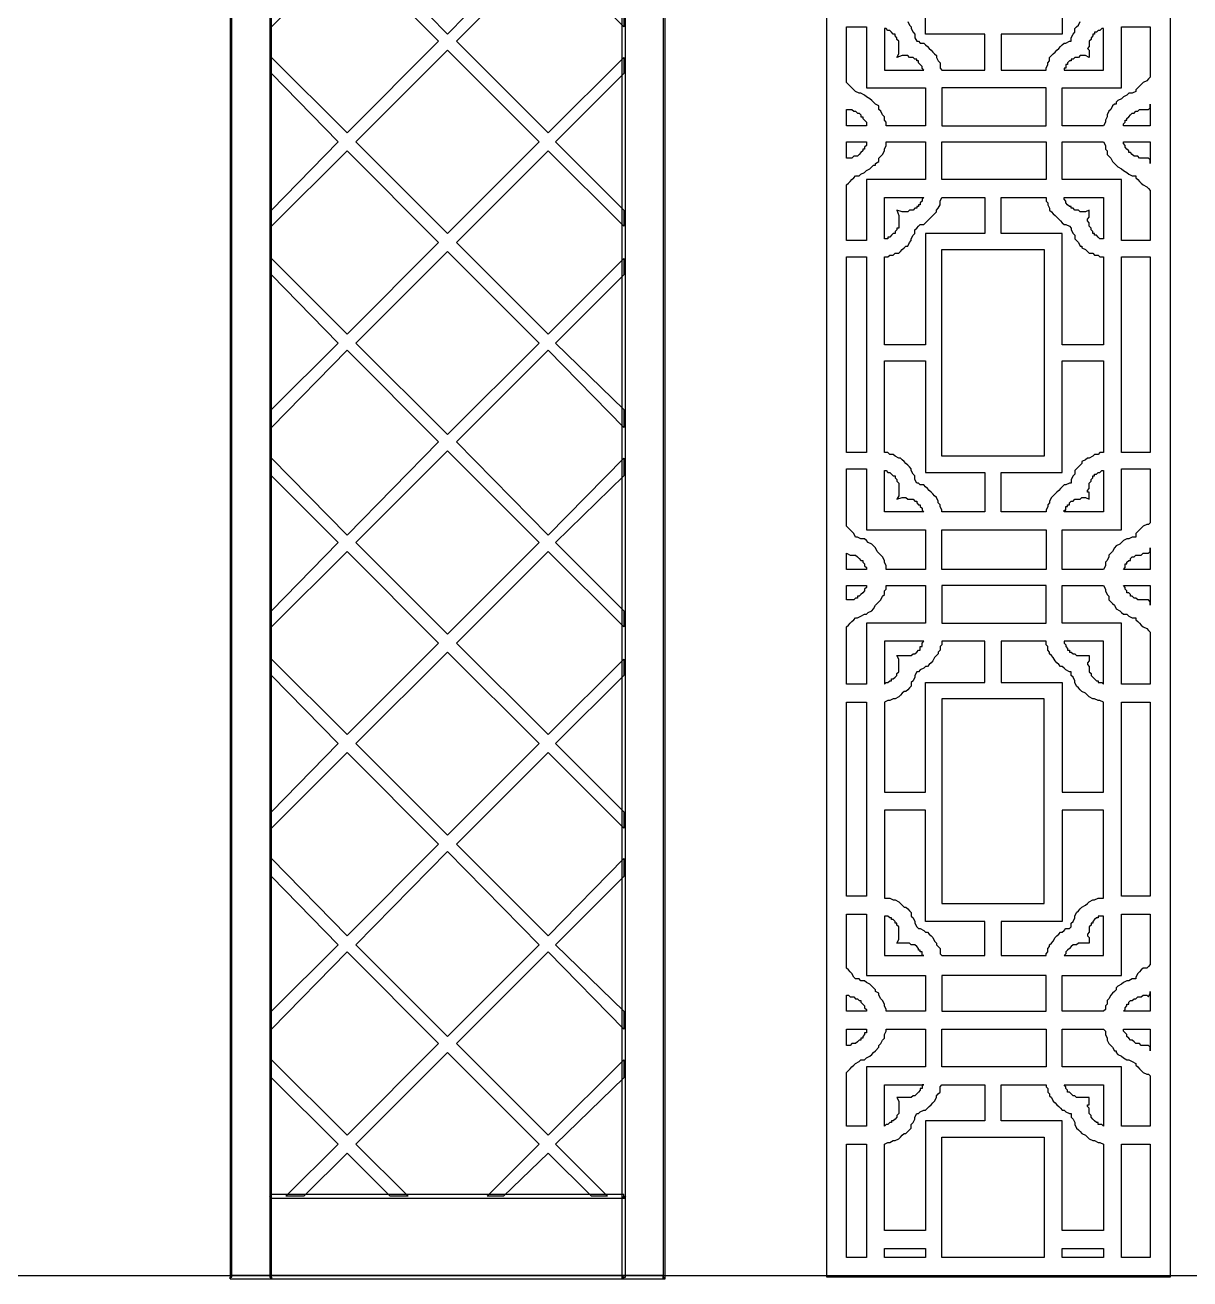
# Model space of a CAD drawing. Extents: x -66030 to 95157, y -13132 to 45879.
# Drawn here: x 12142 to 14673, y 31861 to 34587 of the extents above; entities that cross this region are included whole.
import ezdxf

# ---------------------------------------------------------------- set-up
doc = ezdxf.new("R2010")
doc.units = 0
doc.header["$LTSCALE"] = 100
doc.header["$MEASUREMENT"] = 0
doc.layers.add('3', color=11, linetype='CONTINUOUS')

msp = doc.modelspace()

# ---------------------------------------------------------------- linework, layer by layer
at = {"layer": '3', "color": 2}
msp.add_line((-66009.4, 31868.9), (90873, 31868.9), dxfattribs=at)
at = {"layer": '3'}
for points in [[(12587.4, 36841.2), (12587.4, 36837.3), (12587.4, 31865), (12591.3, 31865), (12591.3, 36837.3), (12587.4, 36841.2), (12587.4, 36841.2), (12587.4, 36841.2), (12587.4, 36837.3)], [(12587.4, 36841.2), (12587.4, 36837.3), (12587.4, 31865), (12591.3, 31865), (12591.3, 36837.3), (12587.4, 36841.2), (12587.4, 36841.2), (12587.4, 36841.2), (12587.4, 36837.3)], [(12677.2, 31861.1), (12677.2, 31865), (12677.2, 36837.3), (12673.3, 36837.3), (12673.3, 31865), (12677.2, 31861.1), (12677.2, 31861.1), (12677.2, 31861.1), (12677.2, 31865)], [(13442.8, 36841.2), (13438.9, 36837.3), (13438.9, 31865), (13446.7, 31865), (13446.7, 36837.3), (13442.8, 36841.2), (13442.8, 36841.2), (13438.9, 36841.2), (13438.9, 36837.3)], [(13528.7, 31861.1), (13532.7, 31865), (13532.7, 36837.3), (13528.7, 36837.3), (13528.7, 31865), (13528.7, 31861.1), (13528.7, 31861.1), (13532.7, 31861.1), (13532.7, 31865)], [(13528.7, 31861.1), (13532.7, 31865), (13532.7, 36837.3), (13528.7, 36837.3), (13528.7, 31865), (13528.7, 31861.1), (13528.7, 31861.1), (13532.7, 31861.1), (13532.7, 31865)], [(13884.2, 36837.3), (14630.2, 36837.3), (14630.2, 31865), (13884.2, 31865), (13884.2, 36837.3)], [(12677.2, 36630.3), (12673.3, 36626.4), (12673.3, 32040.8), (12677.2, 32040.8), (12677.2, 36626.4), (12677.2, 36630.3), (12677.2, 36630.3), (12673.3, 36630.3), (12673.3, 36626.4)], [(13442.8, 32036.9), (13446.7, 32040.8), (13446.7, 36626.4), (13438.9, 36626.4), (13438.9, 32040.8), (13442.8, 32036.9), (13442.8, 32036.9), (13446.7, 32036.9), (13446.7, 32040.8)], [(13060, 34970.3), (13259.2, 34771.1), (13060, 34568), (12860.8, 34771.1), (13060, 34970.3)], [(13927.2, 34462.5), (13927.2, 34583.6), (13970.1, 34583.6), (13970.1, 34450.8), (14099, 34450.8), (14099, 34368.7), (14013.1, 34368.7), (14013.1, 34376.6), (14009.2, 34380.5), (14009.2, 34388.3), (14005.3, 34392.2), (14001.4, 34400), (13997.5, 34403.9), (13997.5, 34411.7), (13989.7, 34415.6), (13989.7, 34415.6), (13985.7, 34419.5), (13981.8, 34423.4), (13977.9, 34427.3), (13970.1, 34431.2), (13966.2, 34435.2), (13958.4, 34439.1), (13954.5, 34439.1), (13946.7, 34443), (13942.8, 34446.9), (13938.9, 34450.8), (13935, 34454.7), (13931.1, 34458.6), (13927.2, 34462.5), (13927.2, 34462.5)], [(14009.2, 34489.8), (14095.1, 34489.8), (14091.2, 34493.7), (14091.2, 34493.7), (14091.2, 34497.6), (14087.3, 34501.6), (14087.3, 34501.6), (14083.4, 34505.5), (14083.4, 34509.4), (14079.5, 34509.4), (14079.5, 34513.3), (14075.6, 34513.3), (14071.7, 34517.2), (14067.8, 34517.2), (14063.9, 34517.2), (14060, 34521.1), (14056.1, 34521.1), (14052.1, 34521.1), (14048.2, 34521.1), (14048.2, 34521.1), (14036.5, 34517.2), (14040.4, 34525), (14040.4, 34528.9), (14040.4, 34532.8), (14040.4, 34536.7), (14040.4, 34536.7), (14040.4, 34540.6), (14040.4, 34544.5), (14040.4, 34548.4), (14040.4, 34552.3), (14036.5, 34556.2), (14036.5, 34560.1), (14032.6, 34564), (14032.6, 34568), (14028.7, 34568), (14024.8, 34571.9), (14024.8, 34571.9), (14020.9, 34575.8), (14017, 34575.8), (14017, 34575.8), (14013.1, 34579.7), (14009.2, 34579.7), (14009.2, 34489.8)], [(14587.3, 34583.6), (14587.3, 34474.2), (14583.4, 34470.3), (14579.5, 34466.4), (14571.6, 34462.5), (14567.7, 34458.6), (14563.8, 34454.7), (14559.9, 34450.8), (14556, 34446.9), (14556, 34443), (14548.2, 34439.1), (14540.4, 34439.1), (14536.5, 34435.2), (14528.7, 34431.2), (14524.8, 34427.3), (14517, 34423.4), (14513.1, 34419.5), (14513.1, 34415.6), (14509.1, 34415.6), (14505.2, 34411.7), (14501.3, 34403.9), (14497.4, 34400), (14493.5, 34392.2), (14493.5, 34388.3), (14489.6, 34380.5), (14489.6, 34376.6), (14485.7, 34368.7), (14395.9, 34368.7), (14395.9, 34450.8), (14524.8, 34450.8), (14524.8, 34583.6), (14587.3, 34583.6)], [(14485.7, 34579.7), (14481.8, 34579.7), (14477.9, 34575.8), (14474, 34575.8), (14474, 34575.8), (14470.1, 34571.9), (14466.2, 34571.9), (14466.2, 34568), (14462.3, 34568), (14462.3, 34564), (14458.4, 34560.1), (14458.4, 34556.2), (14454.5, 34552.3), (14454.5, 34548.4), (14454.5, 34544.5), (14454.5, 34540.6), (14450.6, 34536.7), (14450.6, 34536.7), (14454.5, 34532.8), (14454.5, 34528.9), (14454.5, 34525), (14454.5, 34517.2), (14446.6, 34521.1), (14442.7, 34521.1), (14442.7, 34521.1), (14438.8, 34521.1), (14434.9, 34521.1), (14431, 34517.2), (14427.1, 34517.2), (14423.2, 34517.2), (14419.3, 34513.3), (14415.4, 34513.3), (14415.4, 34509.4), (14411.5, 34509.4), (14407.6, 34505.5), (14407.6, 34501.6), (14403.7, 34501.6), (14403.7, 34497.6), (14403.7, 34493.7), (14399.8, 34493.7), (14399.8, 34489.8), (14485.7, 34489.8), (14485.7, 34579.7)], [(13060, 34532.8), (13259.2, 34333.6), (13060, 34134.4), (12860.8, 34333.6), (13060, 34532.8)], [(14134.2, 34368.7), (14360.7, 34368.7), (14360.7, 34450.8), (14134.2, 34450.8), (14134.2, 34368.7)], [(14587.3, 34415.6), (14587.3, 34368.7), (14528.7, 34368.7), (14528.7, 34372.7), (14532.6, 34376.6), (14532.6, 34380.5), (14536.5, 34380.5), (14536.5, 34384.4), (14540.4, 34388.3), (14540.4, 34388.3), (14544.3, 34392.2), (14548.2, 34396.1), (14552.1, 34396.1), (14556, 34400), (14559.9, 34400), (14563.8, 34403.9), (14567.7, 34403.9), (14571.6, 34403.9), (14575.5, 34403.9), (14579.5, 34403.9), (14579.5, 34403.9), (14583.4, 34403.9), (14587.3, 34407.8), (14587.3, 34411.7), (14587.3, 34415.6), (14587.3, 34415.6)], [(13927.2, 34368.7), (13927.2, 34403.9), (13931.1, 34403.9), (13935, 34403.9), (13938.9, 34403.9), (13942.8, 34400), (13946.7, 34400), (13950.6, 34396.1), (13954.5, 34396.1), (13958.4, 34392.2), (13958.4, 34388.3), (13962.3, 34388.3), (13962.3, 34384.4), (13966.2, 34380.5), (13966.2, 34380.5), (13970.1, 34376.6), (13970.1, 34372.7), (13970.1, 34368.7), (13927.2, 34368.7)], [(13927.2, 34118.8), (13927.2, 34235.9), (13927.2, 34239.9), (13931.1, 34243.8), (13935, 34247.7), (13938.9, 34251.6), (13942.8, 34255.5), (13946.7, 34259.4), (13954.5, 34259.4), (13958.4, 34263.3), (13966.2, 34267.2), (13970.1, 34271.1), (13977.9, 34275), (13981.8, 34278.9), (13985.7, 34282.8), (13989.7, 34282.8), (13989.7, 34286.7), (13997.5, 34290.6), (13997.5, 34298.4), (14001.4, 34302.3), (14005.3, 34306.3), (14009.2, 34314.1), (14009.2, 34318), (14013.1, 34325.8), (14013.1, 34333.6), (14099, 34333.6), (14099, 34251.6), (13970.1, 34251.6), (13970.1, 34118.8), (13927.2, 34118.8)], [(13927.2, 34298.4), (13927.2, 34333.6), (13970.1, 34333.6), (13970.1, 34329.7), (13970.1, 34325.8), (13966.2, 34321.9), (13966.2, 34318), (13962.3, 34318), (13962.3, 34314.1), (13958.4, 34310.2), (13958.4, 34310.2), (13954.5, 34306.3), (13950.6, 34302.3), (13946.7, 34302.3), (13942.8, 34302.3), (13938.9, 34298.4), (13935, 34298.4), (13931.1, 34298.4), (13927.2, 34298.4)], [(14134.2, 34333.6), (14360.7, 34333.6), (14360.7, 34251.6), (14134.2, 34251.6), (14134.2, 34333.6)], [(14587.3, 34228.1), (14587.3, 34118.8), (14524.8, 34118.8), (14524.8, 34251.6), (14395.9, 34251.6), (14395.9, 34333.6), (14485.7, 34333.6), (14489.6, 34325.8), (14489.6, 34318), (14493.5, 34314.1), (14493.5, 34306.3), (14497.4, 34302.3), (14501.3, 34298.4), (14505.2, 34290.6), (14509.1, 34286.7), (14513.1, 34282.8), (14513.1, 34282.8), (14517, 34278.9), (14524.8, 34275), (14528.7, 34271.1), (14536.5, 34267.2), (14540.4, 34263.3), (14548.2, 34259.4), (14556, 34259.4), (14556, 34255.5), (14559.9, 34251.6), (14563.8, 34247.7), (14567.7, 34243.8), (14571.6, 34239.9), (14579.5, 34235.9), (14583.4, 34232), (14587.3, 34228.1)], [(14587.3, 34333.6), (14587.3, 34286.7), (14587.3, 34286.7), (14587.3, 34290.6), (14587.3, 34294.5), (14583.4, 34298.4), (14579.5, 34298.4), (14579.5, 34298.4), (14575.5, 34298.4), (14571.6, 34298.4), (14567.7, 34298.4), (14563.8, 34298.4), (14559.9, 34302.3), (14556, 34302.3), (14552.1, 34302.3), (14548.2, 34306.3), (14544.3, 34310.2), (14540.4, 34310.2), (14540.4, 34314.1), (14536.5, 34318), (14536.5, 34318), (14532.6, 34321.9), (14532.6, 34325.8), (14528.7, 34329.7), (14528.7, 34333.6), (14587.3, 34333.6)], [(14099, 33892.2), (14009.2, 33892.2), (14009.2, 34083.6), (14017, 34083.6), (14020.9, 34087.5), (14028.7, 34087.5), (14032.6, 34091.4), (14040.4, 34091.4), (14044.3, 34095.3), (14048.2, 34099.2), (14052.1, 34103.1), (14056.1, 34107), (14060, 34107), (14063.9, 34114.9), (14067.8, 34118.8), (14067.8, 34122.7), (14071.7, 34130.5), (14075.6, 34134.4), (14075.6, 34142.2), (14079.5, 34146.1), (14083.4, 34150), (14087.3, 34153.9), (14095.1, 34153.9), (14099, 34157.8), (14102.9, 34161.7), (14106.8, 34165.6), (14110.7, 34169.5), (14114.6, 34173.5), (14118.5, 34177.4), (14122.5, 34181.3), (14122.5, 34185.2), (14126.4, 34189.1), (14130.3, 34196.9), (14130.3, 34200.8), (14130.3, 34204.7), (14134.2, 34212.5), (14227.9, 34212.5), (14227.9, 34134.4), (14099, 34134.4), (14099, 33892.2)], [(14009.2, 34212.5), (14095.1, 34212.5), (14091.2, 34208.6), (14091.2, 34204.7), (14091.2, 34204.7), (14087.3, 34200.8), (14087.3, 34196.9), (14083.4, 34196.9), (14083.4, 34193), (14079.5, 34193), (14079.5, 34189.1), (14075.6, 34189.1), (14071.7, 34185.2), (14067.8, 34185.2), (14063.9, 34185.2), (14060, 34181.3), (14056.1, 34181.3), (14052.1, 34181.3), (14048.2, 34181.3), (14048.2, 34181.3), (14036.5, 34185.2), (14040.4, 34173.5), (14040.4, 34173.5), (14040.4, 34169.5), (14040.4, 34165.6), (14040.4, 34161.7), (14040.4, 34157.8), (14040.4, 34153.9), (14040.4, 34150), (14040.4, 34146.1), (14036.5, 34146.1), (14036.5, 34142.2), (14032.6, 34138.3), (14032.6, 34134.4), (14028.7, 34134.4), (14024.8, 34130.5), (14024.8, 34130.5), (14020.9, 34126.6), (14017, 34126.6), (14017, 34122.7), (14013.1, 34122.7), (14009.2, 34122.7), (14009.2, 34212.5)], [(14485.7, 33892.2), (14395.9, 33892.2), (14395.9, 34134.4), (14263.1, 34134.4), (14263.1, 34212.5), (14360.7, 34212.5), (14360.7, 34204.7), (14364.6, 34200.8), (14364.6, 34196.9), (14368.5, 34189.1), (14368.5, 34185.2), (14372.4, 34181.3), (14376.3, 34177.4), (14380.2, 34173.5), (14384.2, 34169.5), (14388.1, 34165.6), (14392, 34161.7), (14395.9, 34157.8), (14399.8, 34153.9), (14403.7, 34153.9), (14411.5, 34150), (14415.4, 34146.1), (14415.4, 34142.2), (14419.3, 34134.4), (14423.2, 34130.5), (14423.2, 34122.7), (14427.1, 34118.8), (14431, 34114.9), (14434.9, 34107), (14438.8, 34107), (14438.8, 34103.1), (14446.6, 34099.2), (14450.6, 34095.3), (14454.5, 34091.4), (14462.3, 34091.4), (14466.2, 34087.5), (14474, 34087.5), (14477.9, 34083.6), (14485.7, 34083.6), (14485.7, 33892.2)], [(14485.7, 34122.7), (14481.8, 34122.7), (14477.9, 34122.7), (14474, 34126.6), (14474, 34126.6), (14470.1, 34130.5), (14466.2, 34130.5), (14466.2, 34134.4), (14462.3, 34134.4), (14462.3, 34138.3), (14458.4, 34142.2), (14458.4, 34146.1), (14454.5, 34150), (14454.5, 34150), (14454.5, 34153.9), (14454.5, 34157.8), (14450.6, 34161.7), (14450.6, 34165.6), (14454.5, 34169.5), (14454.5, 34173.5), (14454.5, 34173.5), (14454.5, 34185.2), (14446.6, 34181.3), (14442.7, 34181.3), (14442.7, 34181.3), (14438.8, 34181.3), (14434.9, 34181.3), (14431, 34185.2), (14427.1, 34185.2), (14423.2, 34185.2), (14419.3, 34189.1), (14415.4, 34189.1), (14415.4, 34193), (14411.5, 34193), (14407.6, 34196.9), (14407.6, 34196.9), (14403.7, 34200.8), (14403.7, 34204.7), (14403.7, 34204.7), (14399.8, 34208.6), (14399.8, 34212.5), (14485.7, 34212.5), (14485.7, 34122.7)], [(13060, 34095.3), (13259.2, 33896.1), (13060, 33696.9), (12860.8, 33896.1), (13060, 34095.3)], [(13927.2, 33657.9), (13927.2, 34083.6), (13970.1, 34083.6), (13970.1, 33657.9), (13927.2, 33657.9)], [(14134.2, 34099.2), (14356.8, 34099.2), (14356.8, 33650.1), (14134.2, 33650.1), (14134.2, 34099.2)], [(14587.3, 34083.6), (14587.3, 33657.9), (14524.8, 33657.9), (14524.8, 34083.6), (14587.3, 34083.6)], [(14009.2, 33857.1), (14099, 33857.1), (14099, 33614.9), (14227.9, 33614.9), (14227.9, 33529), (14134.2, 33529), (14134.2, 33532.9), (14130.3, 33540.7), (14130.3, 33544.6), (14126.4, 33548.5), (14126.4, 33552.4), (14122.5, 33560.2), (14118.5, 33564.1), (14114.6, 33568), (14110.7, 33571.9), (14106.8, 33575.8), (14102.9, 33579.7), (14099, 33583.6), (14095.1, 33587.6), (14087.3, 33587.6), (14083.4, 33591.5), (14079.5, 33591.5), (14075.6, 33599.3), (14075.6, 33607.1), (14071.7, 33611), (14067.8, 33618.8), (14067.8, 33622.7), (14063.9, 33626.6), (14060, 33630.5), (14056.1, 33634.4), (14052.1, 33638.3), (14048.2, 33642.2), (14044.3, 33646.1), (14040.4, 33646.1), (14032.6, 33650.1), (14028.7, 33654), (14020.9, 33654), (14017, 33657.9), (14009.2, 33657.9), (14009.2, 33857.1)], [(14395.9, 33857.1), (14485.7, 33857.1), (14485.7, 33657.9), (14477.9, 33657.9), (14474, 33654), (14466.2, 33654), (14462.3, 33650.1), (14454.5, 33646.1), (14450.6, 33646.1), (14446.6, 33642.2), (14438.8, 33638.3), (14438.8, 33634.4), (14434.9, 33630.5), (14431, 33626.6), (14427.1, 33622.7), (14423.2, 33618.8), (14423.2, 33611), (14419.3, 33607.1), (14415.4, 33599.3), (14415.4, 33591.5), (14411.5, 33591.5), (14403.7, 33587.6), (14399.8, 33587.6), (14395.9, 33583.6), (14392, 33579.7), (14388.1, 33575.8), (14384.2, 33571.9), (14380.2, 33568), (14376.3, 33564.1), (14372.4, 33560.2), (14368.5, 33552.4), (14368.5, 33548.5), (14364.6, 33544.6), (14364.6, 33540.7), (14360.7, 33532.9), (14360.7, 33529), (14263.1, 33529), (14263.1, 33614.9), (14395.9, 33614.9), (14395.9, 33857.1)], [(13060, 33661.8), (13259.2, 33462.6), (13060, 33263.4), (12860.8, 33462.6), (13060, 33661.8)], [(13927.2, 33497.7), (13927.2, 33622.7), (13970.1, 33622.7), (13970.1, 33489.9), (14099, 33489.9), (14099, 33404), (14013.1, 33404), (14013.1, 33411.8), (14009.2, 33419.6), (14009.2, 33423.5), (14005.3, 33431.3), (14001.4, 33435.2), (13997.5, 33439.1), (13993.6, 33443), (13989.7, 33450.8), (13985.7, 33454.8), (13981.8, 33458.7), (13974, 33462.6), (13970.1, 33466.5), (13966.2, 33470.4), (13958.4, 33470.4), (13950.6, 33474.3), (13946.7, 33474.3), (13942.8, 33482.1), (13938.9, 33486), (13935, 33489.9), (13931.1, 33493.8), (13927.2, 33497.7), (13927.2, 33497.7)], [(14095.1, 33529), (14009.2, 33529), (14009.2, 33618.8), (14013.1, 33618.8), (14017, 33614.9), (14017, 33614.9), (14020.9, 33614.9), (14024.8, 33611), (14024.8, 33611), (14028.7, 33607.1), (14032.6, 33607.1), (14032.6, 33603.2), (14036.5, 33599.3), (14036.5, 33595.4), (14040.4, 33591.5), (14040.4, 33587.6), (14040.4, 33583.6), (14040.4, 33579.7), (14040.4, 33575.8), (14040.4, 33571.9), (14040.4, 33571.9), (14040.4, 33568), (14040.4, 33564.1), (14036.5, 33556.3), (14048.2, 33560.2), (14048.2, 33560.2), (14052.1, 33560.2), (14056.1, 33560.2), (14060, 33556.3), (14063.9, 33556.3), (14067.8, 33556.3), (14071.7, 33556.3), (14075.6, 33552.4), (14079.5, 33552.4), (14079.5, 33548.5), (14083.4, 33544.6), (14087.3, 33544.6), (14087.3, 33540.7), (14087.3, 33540.7), (14091.2, 33536.8), (14091.2, 33532.9), (14091.2, 33532.9), (14095.1, 33529)], [(14587.3, 33622.7), (14587.3, 33505.5), (14583.4, 33501.6), (14579.5, 33501.6), (14571.6, 33497.7), (14567.7, 33493.8), (14563.8, 33489.9), (14559.9, 33486), (14556, 33482.1), (14556, 33474.3), (14548.2, 33474.3), (14540.4, 33470.4), (14536.5, 33470.4), (14528.7, 33466.5), (14524.8, 33462.6), (14520.9, 33458.7), (14513.1, 33454.8), (14509.1, 33450.8), (14505.2, 33443), (14501.3, 33439.1), (14497.4, 33435.2), (14497.4, 33431.3), (14493.5, 33423.5), (14489.6, 33419.6), (14489.6, 33411.8), (14485.7, 33404), (14395.9, 33404), (14395.9, 33489.9), (14524.8, 33489.9), (14524.8, 33622.7), (14587.3, 33622.7)], [(14485.7, 33618.8), (14485.7, 33529), (14399.8, 33529), (14399.8, 33532.9), (14403.7, 33532.9), (14403.7, 33536.8), (14403.7, 33540.7), (14407.6, 33540.7), (14407.6, 33544.6), (14411.5, 33544.6), (14411.5, 33548.5), (14415.4, 33552.4), (14419.3, 33552.4), (14423.2, 33556.3), (14427.1, 33556.3), (14431, 33556.3), (14434.9, 33556.3), (14438.8, 33560.2), (14442.7, 33560.2), (14442.7, 33560.2), (14446.6, 33560.2), (14454.5, 33556.3), (14454.5, 33564.1), (14454.5, 33568), (14454.5, 33571.9), (14450.6, 33571.9), (14450.6, 33575.8), (14454.5, 33579.7), (14454.5, 33583.6), (14454.5, 33587.6), (14454.5, 33591.5), (14458.4, 33595.4), (14458.4, 33599.3), (14462.3, 33603.2), (14462.3, 33607.1), (14466.2, 33607.1), (14466.2, 33611), (14470.1, 33611), (14474, 33614.9), (14474, 33614.9), (14477.9, 33614.9), (14481.8, 33618.8), (14485.7, 33618.8)], [(14360.7, 33404), (14134.2, 33404), (14134.2, 33489.9), (14360.7, 33489.9), (14360.7, 33404)], [(13927.2, 33404), (13927.2, 33439.1), (13927.2, 33439.1), (13935, 33435.2), (13938.9, 33435.2), (13942.8, 33435.2), (13946.7, 33435.2), (13950.6, 33431.3), (13950.6, 33431.3), (13954.5, 33427.4), (13958.4, 33423.5), (13962.3, 33423.5), (13962.3, 33419.6), (13966.2, 33415.7), (13966.2, 33415.7), (13966.2, 33411.8), (13970.1, 33407.9), (13970.1, 33404), (13927.2, 33404)], [(14587.3, 33450.8), (14587.3, 33404), (14528.7, 33404), (14532.6, 33407.9), (14532.6, 33411.8), (14532.6, 33415.7), (14536.5, 33415.7), (14536.5, 33419.6), (14540.4, 33423.5), (14544.3, 33423.5), (14544.3, 33427.4), (14548.2, 33431.3), (14552.1, 33431.3), (14556, 33435.2), (14559.9, 33435.2), (14563.8, 33435.2), (14567.7, 33435.2), (14571.6, 33439.1), (14575.5, 33439.1), (14579.5, 33439.1), (14579.5, 33439.1), (14583.4, 33439.1), (14587.3, 33443), (14587.3, 33446.9), (14587.3, 33446.9), (14587.3, 33450.8)], [(13927.2, 33154), (13927.2, 33275.1), (13927.2, 33279), (13931.1, 33282.9), (13935, 33286.8), (13938.9, 33290.7), (13942.8, 33294.6), (13946.7, 33298.5), (13950.6, 33298.5), (13958.4, 33302.4), (13966.2, 33306.3), (13970.1, 33306.3), (13974, 33310.2), (13981.8, 33314.1), (13985.7, 33318), (13989.7, 33325.9), (13993.6, 33329.8), (13997.5, 33333.7), (14001.4, 33337.6), (14005.3, 33345.4), (14009.2, 33349.3), (14009.2, 33357.1), (14013.1, 33361), (14013.1, 33368.8), (14099, 33368.8), (14099, 33286.8), (13970.1, 33286.8), (13970.1, 33154), (13927.2, 33154)], [(13927.2, 33337.6), (13927.2, 33368.8), (13970.1, 33368.8), (13970.1, 33364.9), (13966.2, 33361), (13966.2, 33361), (13966.2, 33357.1), (13962.3, 33353.2), (13962.3, 33353.2), (13958.4, 33349.3), (13954.5, 33345.4), (13950.6, 33345.4), (13950.6, 33341.5), (13946.7, 33341.5), (13942.8, 33337.6), (13938.9, 33337.6), (13935, 33337.6), (13927.2, 33337.6), (13927.2, 33337.6)], [(14360.7, 33368.8), (14134.2, 33368.8), (14134.2, 33286.8), (14360.7, 33286.8), (14360.7, 33368.8)], [(14587.3, 33267.3), (14587.3, 33154), (14524.8, 33154), (14524.8, 33286.8), (14395.9, 33286.8), (14395.9, 33368.8), (14485.7, 33368.8), (14489.6, 33361), (14489.6, 33357.1), (14493.5, 33349.3), (14497.4, 33345.4), (14497.4, 33337.6), (14501.3, 33333.7), (14505.2, 33329.8), (14509.1, 33325.9), (14513.1, 33318), (14520.9, 33314.1), (14524.8, 33310.2), (14528.7, 33306.3), (14536.5, 33306.3), (14540.4, 33302.4), (14548.2, 33298.5), (14556, 33298.5), (14556, 33294.6), (14559.9, 33290.7), (14563.8, 33286.8), (14567.7, 33282.9), (14571.6, 33279), (14579.5, 33275.1), (14583.4, 33271.2), (14587.3, 33267.3)], [(14587.3, 33368.8), (14587.3, 33325.9), (14587.3, 33325.9), (14587.3, 33329.8), (14587.3, 33333.7), (14583.4, 33337.6), (14579.5, 33337.6), (14579.5, 33337.6), (14575.5, 33337.6), (14571.6, 33337.6), (14567.7, 33337.6), (14563.8, 33337.6), (14559.9, 33337.6), (14556, 33341.5), (14552.1, 33341.5), (14548.2, 33345.4), (14544.3, 33345.4), (14544.3, 33349.3), (14540.4, 33353.2), (14536.5, 33353.2), (14536.5, 33357.1), (14532.6, 33361), (14532.6, 33361), (14532.6, 33364.9), (14528.7, 33368.8), (14587.3, 33368.8)], [(14095.1, 33247.7), (14009.2, 33247.7), (14009.2, 33154), (14013.1, 33157.9), (14017, 33157.9), (14017, 33157.9), (14020.9, 33161.8), (14024.8, 33161.8), (14024.8, 33165.7), (14028.7, 33165.7), (14032.6, 33169.6), (14032.6, 33169.6), (14036.5, 33173.5), (14036.5, 33177.4), (14040.4, 33181.3), (14040.4, 33185.2), (14040.4, 33189.1), (14040.4, 33193.1), (14040.4, 33197), (14040.4, 33200.9), (14040.4, 33204.8), (14040.4, 33204.8), (14040.4, 33208.7), (14036.5, 33216.5), (14048.2, 33216.5), (14048.2, 33216.5), (14052.1, 33216.5), (14056.1, 33216.5), (14060, 33216.5), (14063.9, 33216.5), (14067.8, 33216.5), (14071.7, 33220.4), (14075.6, 33220.4), (14079.5, 33224.3), (14079.5, 33224.3), (14083.4, 33228.2), (14087.3, 33228.2), (14087.3, 33232.1), (14087.3, 33236), (14091.2, 33236), (14091.2, 33239.9), (14091.2, 33243.8), (14095.1, 33247.7)], [(14009.2, 32919.6), (14099, 32919.6), (14099, 33157.9), (14227.9, 33157.9), (14227.9, 33247.7), (14134.2, 33247.7), (14134.2, 33239.9), (14130.3, 33236), (14130.3, 33228.2), (14126.4, 33224.3), (14126.4, 33220.4), (14122.5, 33216.5), (14118.5, 33212.6), (14114.6, 33204.8), (14110.7, 33200.9), (14106.8, 33197), (14102.9, 33193.1), (14099, 33193.1), (14095.1, 33189.1), (14087.3, 33185.2), (14083.4, 33181.3), (14079.5, 33181.3), (14075.6, 33173.5), (14075.6, 33169.6), (14071.7, 33161.8), (14067.8, 33157.9), (14067.8, 33150.1), (14063.9, 33146.2), (14060, 33142.3), (14056.1, 33138.4), (14052.1, 33138.4), (14048.2, 33134.5), (14044.3, 33130.6), (14040.4, 33126.7), (14032.6, 33122.7), (14028.7, 33122.7), (14020.9, 33118.8), (14017, 33118.8), (14009.2, 33114.9), (14009.2, 32919.6)], [(14395.9, 32919.6), (14485.7, 32919.6), (14485.7, 33114.9), (14477.9, 33118.8), (14474, 33118.8), (14466.2, 33122.7), (14462.3, 33122.7), (14454.5, 33126.7), (14450.6, 33130.6), (14446.6, 33134.5), (14438.8, 33138.4), (14438.8, 33138.4), (14434.9, 33142.3), (14431, 33146.2), (14427.1, 33150.1), (14423.2, 33157.9), (14423.2, 33161.8), (14419.3, 33169.6), (14415.4, 33173.5), (14415.4, 33181.3), (14411.5, 33181.3), (14403.7, 33185.2), (14399.8, 33189.1), (14395.9, 33193.1), (14392, 33193.1), (14388.1, 33197), (14384.2, 33200.9), (14380.2, 33204.8), (14376.3, 33212.6), (14372.4, 33216.5), (14368.5, 33220.4), (14368.5, 33224.3), (14364.6, 33228.2), (14364.6, 33236), (14360.7, 33239.9), (14360.7, 33247.7), (14263.1, 33247.7), (14263.1, 33157.9), (14395.9, 33157.9), (14395.9, 32919.6)], [(14485.7, 33154), (14485.7, 33247.7), (14399.8, 33247.7), (14399.8, 33243.8), (14403.7, 33239.9), (14403.7, 33236), (14403.7, 33236), (14407.6, 33232.1), (14407.6, 33228.2), (14411.5, 33228.2), (14411.5, 33224.3), (14415.4, 33224.3), (14419.3, 33220.4), (14423.2, 33220.4), (14427.1, 33216.5), (14431, 33216.5), (14434.9, 33216.5), (14438.8, 33216.5), (14442.7, 33216.5), (14442.7, 33216.5), (14446.6, 33216.5), (14454.5, 33216.5), (14454.5, 33208.7), (14454.5, 33204.8), (14454.5, 33204.8), (14450.6, 33200.9), (14450.6, 33197), (14454.5, 33193.1), (14454.5, 33189.1), (14454.5, 33185.2), (14454.5, 33181.3), (14458.4, 33177.4), (14458.4, 33173.5), (14462.3, 33169.6), (14462.3, 33169.6), (14466.2, 33165.7), (14466.2, 33165.7), (14470.1, 33161.8), (14474, 33161.8), (14474, 33157.9), (14477.9, 33157.9), (14481.8, 33157.9), (14485.7, 33154)], [(13060, 33224.3), (13259.2, 33025.1), (13060, 32825.9), (12860.8, 33025.1), (13060, 33224.3)], [(13927.2, 32693.1), (13927.2, 33114.9), (13970.1, 33114.9), (13970.1, 32693.1), (13927.2, 32693.1)], [(14134.2, 32677.5), (14356.8, 32677.5), (14356.8, 33122.7), (14134.2, 33122.7), (14134.2, 32677.5)], [(14587.3, 33114.9), (14587.3, 32693.1), (14524.8, 32693.1), (14524.8, 33114.9), (14587.3, 33114.9)], [(14099, 32880.6), (14009.2, 32880.6), (14009.2, 32689.2), (14017, 32689.2), (14020.9, 32689.2), (14028.7, 32685.3), (14032.6, 32685.3), (14040.4, 32681.4), (14044.3, 32677.5), (14048.2, 32673.6), (14052.1, 32669.7), (14056.1, 32669.7), (14060, 32665.7), (14063.9, 32661.8), (14067.8, 32657.9), (14067.8, 32650.1), (14071.7, 32646.2), (14075.6, 32638.4), (14075.6, 32634.5), (14079.5, 32626.7), (14083.4, 32622.8), (14087.3, 32622.8), (14095.1, 32618.9), (14099, 32615), (14102.9, 32615), (14106.8, 32611.1), (14110.7, 32607.2), (14114.6, 32603.3), (14118.5, 32595.4), (14122.5, 32591.5), (14122.5, 32587.6), (14126.4, 32583.7), (14130.3, 32579.8), (14130.3, 32572), (14130.3, 32568.1), (14134.2, 32564.2), (14227.9, 32564.2), (14227.9, 32638.4), (14099, 32638.4), (14099, 32880.6)], [(14485.7, 32880.6), (14395.9, 32880.6), (14395.9, 32638.4), (14263.1, 32638.4), (14263.1, 32564.2), (14360.7, 32564.2), (14360.7, 32568.1), (14364.6, 32572), (14364.6, 32579.8), (14368.5, 32583.7), (14368.5, 32587.6), (14372.4, 32591.5), (14376.3, 32595.4), (14380.2, 32603.3), (14384.2, 32607.2), (14388.1, 32611.1), (14392, 32615), (14395.9, 32615), (14399.8, 32618.9), (14403.7, 32622.8), (14411.5, 32622.8), (14415.4, 32626.7), (14415.4, 32634.5), (14419.3, 32638.4), (14423.2, 32646.2), (14423.2, 32650.1), (14427.1, 32657.9), (14431, 32661.8), (14434.9, 32665.7), (14438.8, 32669.7), (14438.8, 32669.7), (14446.6, 32673.6), (14450.6, 32677.5), (14454.5, 32681.4), (14462.3, 32685.3), (14466.2, 32685.3), (14474, 32689.2), (14477.9, 32689.2), (14485.7, 32689.2), (14485.7, 32880.6)], [(13060, 32790.7), (13259.2, 32587.6), (13060, 32388.4), (12860.8, 32587.6), (13060, 32790.7)], [(13927.2, 32536.9), (13927.2, 32654), (13970.1, 32654), (13970.1, 32521.2), (14099, 32521.2), (14099, 32443.1), (14013.1, 32443.1), (14013.1, 32447), (14009.2, 32454.8), (14009.2, 32458.7), (14005.3, 32466.5), (14001.4, 32470.4), (13997.5, 32478.3), (13997.5, 32482.2), (13989.7, 32486.1), (13989.7, 32490), (13985.7, 32493.9), (13981.8, 32497.8), (13977.9, 32501.7), (13970.1, 32505.6), (13966.2, 32509.5), (13958.4, 32509.5), (13954.5, 32513.4), (13946.7, 32513.4), (13942.8, 32517.3), (13938.9, 32525.1), (13935, 32529), (13931.1, 32532.9), (13927.2, 32536.9), (13927.2, 32536.9)], [(14009.2, 32564.2), (14095.1, 32564.2), (14091.2, 32564.2), (14091.2, 32568.1), (14091.2, 32572), (14087.3, 32572), (14087.3, 32575.9), (14083.4, 32575.9), (14083.4, 32579.8), (14079.5, 32583.7), (14079.5, 32583.7), (14075.6, 32587.6), (14071.7, 32587.6), (14067.8, 32587.6), (14063.9, 32591.5), (14060, 32591.5), (14056.1, 32591.5), (14052.1, 32591.5), (14048.2, 32591.5), (14048.2, 32591.5), (14036.5, 32591.5), (14040.4, 32599.3), (14040.4, 32603.3), (14040.4, 32603.3), (14040.4, 32607.2), (14040.4, 32611.1), (14040.4, 32615), (14040.4, 32618.9), (14040.4, 32622.8), (14040.4, 32626.7), (14036.5, 32630.6), (14036.5, 32634.5), (14032.6, 32634.5), (14032.6, 32638.4), (14028.7, 32642.3), (14024.8, 32642.3), (14024.8, 32646.2), (14020.9, 32646.2), (14017, 32650.1), (14017, 32650.1), (14013.1, 32650.1), (14009.2, 32650.1), (14009.2, 32564.2)], [(14587.3, 32654), (14587.3, 32544.7), (14583.4, 32540.8), (14579.5, 32536.9), (14571.6, 32536.9), (14567.7, 32532.9), (14563.8, 32529), (14559.9, 32525.1), (14556, 32517.3), (14556, 32513.4), (14548.2, 32513.4), (14540.4, 32509.5), (14536.5, 32509.5), (14528.7, 32505.6), (14524.8, 32501.7), (14517, 32497.8), (14513.1, 32493.9), (14513.1, 32490), (14509.1, 32486.1), (14505.2, 32482.2), (14501.3, 32478.3), (14497.4, 32470.4), (14493.5, 32466.5), (14493.5, 32458.7), (14489.6, 32454.8), (14489.6, 32447), (14485.7, 32443.1), (14395.9, 32443.1), (14395.9, 32521.2), (14524.8, 32521.2), (14524.8, 32654), (14587.3, 32654)], [(14485.7, 32650.1), (14481.8, 32650.1), (14477.9, 32650.1), (14474, 32650.1), (14474, 32646.2), (14470.1, 32646.2), (14466.2, 32642.3), (14466.2, 32642.3), (14462.3, 32638.4), (14462.3, 32634.5), (14458.4, 32634.5), (14458.4, 32630.6), (14454.5, 32626.7), (14454.5, 32622.8), (14454.5, 32618.9), (14454.5, 32615), (14450.6, 32611.1), (14450.6, 32607.2), (14454.5, 32603.3), (14454.5, 32603.3), (14454.5, 32599.3), (14454.5, 32591.5), (14446.6, 32591.5), (14442.7, 32591.5), (14442.7, 32591.5), (14438.8, 32591.5), (14434.9, 32591.5), (14431, 32591.5), (14427.1, 32587.6), (14423.2, 32587.6), (14419.3, 32587.6), (14415.4, 32583.7), (14415.4, 32583.7), (14411.5, 32579.8), (14407.6, 32575.9), (14407.6, 32575.9), (14403.7, 32572), (14403.7, 32572), (14403.7, 32568.1), (14399.8, 32564.2), (14399.8, 32564.2), (14485.7, 32564.2), (14485.7, 32650.1)], [(14134.2, 32443.1), (14360.7, 32443.1), (14360.7, 32521.2), (14134.2, 32521.2), (14134.2, 32443.1)], [(13927.2, 32443.1), (13927.2, 32478.3), (13931.1, 32478.3), (13935, 32474.4), (13938.9, 32474.4), (13942.8, 32474.4), (13946.7, 32470.4), (13950.6, 32470.4), (13954.5, 32466.5), (13958.4, 32466.5), (13958.4, 32462.6), (13962.3, 32458.7), (13962.3, 32458.7), (13966.2, 32454.8), (13966.2, 32450.9), (13970.1, 32447), (13970.1, 32443.1), (13970.1, 32443.1), (13927.2, 32443.1)], [(14587.3, 32486.1), (14587.3, 32443.1), (14528.7, 32443.1), (14528.7, 32443.1), (14532.6, 32447), (14532.6, 32450.9), (14536.5, 32454.8), (14536.5, 32458.7), (14540.4, 32458.7), (14540.4, 32462.6), (14544.3, 32466.5), (14548.2, 32466.5), (14552.1, 32470.4), (14556, 32470.4), (14559.9, 32474.4), (14563.8, 32474.4), (14567.7, 32474.4), (14571.6, 32478.3), (14575.5, 32478.3), (14579.5, 32478.3), (14579.5, 32478.3), (14583.4, 32474.4), (14587.3, 32482.2), (14587.3, 32486.1), (14587.3, 32486.1), (14587.3, 32486.1)], [(13927.2, 32193.1), (13927.2, 32310.3), (13927.2, 32310.3), (13931.1, 32314.2), (13935, 32318.1), (13938.9, 32322), (13942.8, 32325.9), (13946.7, 32329.8), (13954.5, 32333.7), (13958.4, 32337.6), (13966.2, 32337.6), (13970.1, 32341.6), (13977.9, 32345.5), (13981.8, 32349.4), (13985.7, 32353.3), (13989.7, 32357.2), (13989.7, 32357.2), (13997.5, 32365), (13997.5, 32368.9), (14001.4, 32372.8), (14005.3, 32380.6), (14009.2, 32384.5), (14009.2, 32392.3), (14013.1, 32400.1), (14013.1, 32404), (14099, 32404), (14099, 32322), (13970.1, 32322), (13970.1, 32193.1), (13927.2, 32193.1)], [(13927.2, 32368.9), (13927.2, 32404), (13970.1, 32404), (13970.1, 32400.1), (13970.1, 32396.2), (13966.2, 32396.2), (13966.2, 32392.3), (13962.3, 32388.4), (13962.3, 32384.5), (13958.4, 32384.5), (13958.4, 32380.6), (13954.5, 32380.6), (13950.6, 32376.7), (13946.7, 32372.8), (13942.8, 32372.8), (13938.9, 32372.8), (13935, 32368.9), (13931.1, 32368.9), (13927.2, 32368.9)], [(14134.2, 32404), (14360.7, 32404), (14360.7, 32322), (14134.2, 32322), (14134.2, 32404)], [(14587.3, 32302.5), (14587.3, 32193.1), (14524.8, 32193.1), (14524.8, 32322), (14395.9, 32322), (14395.9, 32404), (14485.7, 32404), (14489.6, 32400.1), (14489.6, 32392.3), (14493.5, 32384.5), (14493.5, 32380.6), (14497.4, 32372.8), (14501.3, 32368.9), (14505.2, 32365), (14509.1, 32357.2), (14513.1, 32357.2), (14513.1, 32353.3), (14517, 32349.4), (14524.8, 32345.5), (14528.7, 32341.6), (14536.5, 32337.6), (14540.4, 32337.6), (14548.2, 32333.7), (14556, 32329.8), (14556, 32325.9), (14559.9, 32322), (14563.8, 32318.1), (14567.7, 32314.2), (14571.6, 32310.3), (14579.5, 32306.4), (14583.4, 32306.4), (14587.3, 32302.5)], [(14587.3, 32404), (14587.3, 32357.2), (14587.3, 32357.2), (14587.3, 32361.1), (14587.3, 32365), (14583.4, 32368.9), (14579.5, 32368.9), (14579.5, 32368.9), (14575.5, 32368.9), (14571.6, 32368.9), (14567.7, 32368.9), (14563.8, 32372.8), (14559.9, 32372.8), (14556, 32372.8), (14552.1, 32376.7), (14548.2, 32380.6), (14544.3, 32380.6), (14540.4, 32384.5), (14540.4, 32384.5), (14536.5, 32388.4), (14536.5, 32392.3), (14532.6, 32396.2), (14532.6, 32396.2), (14528.7, 32400.1), (14528.7, 32404), (14587.3, 32404)], [(14099, 31966.6), (14009.2, 31966.6), (14009.2, 32154.1), (14017, 32158), (14020.9, 32158), (14028.7, 32161.9), (14032.6, 32161.9), (14040.4, 32165.8), (14044.3, 32169.7), (14048.2, 32173.6), (14052.1, 32177.5), (14056.1, 32177.5), (14060, 32181.4), (14063.9, 32185.3), (14067.8, 32189.2), (14067.8, 32197), (14071.7, 32200.9), (14075.6, 32208.7), (14075.6, 32212.7), (14079.5, 32220.5), (14083.4, 32220.5), (14087.3, 32224.4), (14095.1, 32228.3), (14099, 32228.3), (14102.9, 32232.2), (14106.8, 32236.1), (14110.7, 32240), (14114.6, 32243.9), (14118.5, 32247.8), (14122.5, 32255.6), (14122.5, 32259.5), (14126.4, 32263.4), (14130.3, 32267.3), (14130.3, 32275.2), (14130.3, 32279.1), (14134.2, 32283), (14227.9, 32283), (14227.9, 32204.8), (14099, 32204.8), (14099, 31966.6)], [(14009.2, 32283), (14095.1, 32283), (14091.2, 32283), (14091.2, 32279.1), (14091.2, 32275.2), (14087.3, 32275.2), (14087.3, 32271.2), (14083.4, 32267.3), (14083.4, 32267.3), (14079.5, 32263.4), (14079.5, 32263.4), (14075.6, 32259.5), (14071.7, 32259.5), (14067.8, 32255.6), (14063.9, 32255.6), (14060, 32255.6), (14056.1, 32255.6), (14052.1, 32255.6), (14048.2, 32255.6), (14048.2, 32255.6), (14036.5, 32255.6), (14040.4, 32247.8), (14040.4, 32243.9), (14040.4, 32240), (14040.4, 32240), (14040.4, 32236.1), (14040.4, 32232.2), (14040.4, 32228.3), (14040.4, 32224.4), (14040.4, 32220.5), (14036.5, 32216.6), (14036.5, 32212.7), (14032.6, 32208.7), (14032.6, 32208.7), (14028.7, 32204.8), (14024.8, 32204.8), (14024.8, 32200.9), (14020.9, 32200.9), (14017, 32197), (14017, 32197), (14013.1, 32197), (14009.2, 32193.1), (14009.2, 32283)], [(14485.7, 31966.6), (14395.9, 31966.6), (14395.9, 32204.8), (14263.1, 32204.8), (14263.1, 32283), (14360.7, 32283), (14360.7, 32279.1), (14364.6, 32275.2), (14364.6, 32267.3), (14368.5, 32263.4), (14368.5, 32259.5), (14372.4, 32255.6), (14376.3, 32247.8), (14380.2, 32243.9), (14384.2, 32240), (14388.1, 32236.1), (14392, 32232.2), (14395.9, 32228.3), (14399.8, 32228.3), (14403.7, 32224.4), (14411.5, 32220.5), (14415.4, 32220.5), (14415.4, 32212.7), (14419.3, 32208.7), (14423.2, 32200.9), (14423.2, 32197), (14427.1, 32189.2), (14431, 32185.3), (14434.9, 32181.4), (14438.8, 32177.5), (14438.8, 32177.5), (14446.6, 32173.6), (14450.6, 32169.7), (14454.5, 32165.8), (14462.3, 32161.9), (14466.2, 32161.9), (14474, 32158), (14477.9, 32158), (14485.7, 32154.1), (14485.7, 31966.6)], [(14485.7, 32193.1), (14481.8, 32197), (14477.9, 32197), (14474, 32197), (14474, 32200.9), (14470.1, 32200.9), (14466.2, 32204.8), (14466.2, 32204.8), (14462.3, 32208.7), (14462.3, 32208.7), (14458.4, 32212.7), (14458.4, 32216.6), (14454.5, 32220.5), (14454.5, 32224.4), (14454.5, 32228.3), (14454.5, 32232.2), (14450.6, 32236.1), (14450.6, 32240), (14454.5, 32240), (14454.5, 32243.9), (14454.5, 32247.8), (14454.5, 32255.6), (14446.6, 32255.6), (14442.7, 32255.6), (14442.7, 32255.6), (14438.8, 32255.6), (14434.9, 32255.6), (14431, 32255.6), (14427.1, 32255.6), (14423.2, 32259.5), (14419.3, 32259.5), (14415.4, 32263.4), (14415.4, 32263.4), (14411.5, 32267.3), (14407.6, 32267.3), (14407.6, 32271.2), (14403.7, 32275.2), (14403.7, 32275.2), (14403.7, 32279.1), (14399.8, 32283), (14399.8, 32283), (14485.7, 32283), (14485.7, 32193.1)], [(13970.1, 31908), (13927.2, 31908), (13927.2, 32154.1), (13970.1, 32154.1), (13970.1, 31908)], [(14356.8, 31908), (14134.2, 31908), (14134.2, 32169.7), (14356.8, 32169.7), (14356.8, 31908)], [(14587.3, 32154.1), (14587.3, 31908), (14524.8, 31908), (14524.8, 32154.1), (14587.3, 32154.1)], [(12673.3, 32040.8), (12677.2, 32036.9), (13442.8, 32036.9), (13442.8, 32044.7), (12677.2, 32044.7), (12673.3, 32040.8), (12673.3, 32040.8), (12673.3, 32036.9), (12677.2, 32036.9)], [(14099, 31908), (14009.2, 31908), (14009.2, 31927.5), (14099, 31927.5), (14099, 31908)], [(14485.7, 31908), (14395.9, 31908), (14395.9, 31927.5), (14485.7, 31927.5), (14485.7, 31908)], [(12587.4, 31865), (12587.4, 31861.1), (13528.7, 31861.1), (13528.7, 31868.9), (12587.4, 31868.9), (12587.4, 31865), (12587.4, 31865), (12587.4, 31861.1), (12587.4, 31861.1)], [(12587.4, 31865), (12587.4, 31861.1), (12677.2, 31861.1), (12677.2, 31868.9), (12587.4, 31868.9), (12587.4, 31865), (12587.4, 31865), (12587.4, 31861.1), (12587.4, 31861.1)], [(13438.9, 31865), (13442.8, 31861.1), (13528.7, 31861.1), (13528.7, 31868.9), (13442.8, 31868.9), (13438.9, 31865), (13438.9, 31865), (13438.9, 31861.1), (13442.8, 31861.1)]]:
    msp.add_lwpolyline(points, close=True, dxfattribs=at)
for points in [[(14060, 34595.3), (14063.9, 34587.5), (14067.8, 34583.6), (14067.8, 34579.7), (14071.7, 34571.9), (14075.6, 34568), (14075.6, 34560.1), (14079.5, 34552.3), (14083.4, 34552.3), (14087.3, 34548.4), (14095.1, 34548.4), (14099, 34544.5), (14102.9, 34540.6), (14106.8, 34536.7), (14110.7, 34532.8), (14114.6, 34528.9), (14118.5, 34525), (14122.5, 34521.1), (14122.5, 34517.2), (14126.4, 34509.4), (14130.3, 34505.5), (14130.3, 34501.6), (14130.3, 34493.7), (14134.2, 34489.8), (14227.9, 34489.8), (14227.9, 34568), (14099, 34568), (14099, 34810.1)], [(14395.9, 34810.1), (14395.9, 34568), (14263.1, 34568), (14263.1, 34489.8), (14360.7, 34489.8), (14360.7, 34493.7), (14364.6, 34501.6), (14364.6, 34505.5), (14368.5, 34509.4), (14368.5, 34517.2), (14372.4, 34521.1), (14376.3, 34525), (14380.2, 34528.9), (14384.2, 34532.8), (14388.1, 34536.7), (14392, 34540.6), (14395.9, 34544.5), (14399.8, 34548.4), (14403.7, 34548.4), (14411.5, 34552.3), (14415.4, 34552.3), (14415.4, 34560.1), (14419.3, 34568), (14423.2, 34571.9), (14423.2, 34579.7), (14427.1, 34583.6), (14431, 34587.5), (14434.9, 34595.3)], [(13442.8, 34622.6), (13442.8, 34583.6), (13278.8, 34751.5), (13079.6, 34552.3), (13278.8, 34353.1), (13442.8, 34517.2), (13442.8, 34482), (13294.4, 34333.6), (13442.8, 34185.2), (13442.8, 34150), (13278.8, 34314.1), (13079.6, 34114.9), (13278.8, 33915.7), (13442.8, 34079.7), (13442.8, 34044.6), (13294.4, 33896.1), (13442.8, 33751.6), (13442.8, 33712.5), (13278.8, 33880.5), (13079.6, 33681.3), (13278.8, 33478.2), (13442.8, 33646.1), (13442.8, 33607.1), (13294.4, 33462.6), (13442.8, 33314.1), (13442.8, 33279), (13278.8, 33443), (13079.6, 33243.8), (13278.8, 33044.6), (13442.8, 33208.7), (13442.8, 33173.5), (13294.4, 33025.1), (13442.8, 32876.7), (13442.8, 32841.5), (13278.8, 33005.6), (13079.6, 32806.4), (13278.8, 32607.2), (13442.8, 32775.1), (13442.8, 32736.1), (13294.4, 32587.6), (13442.8, 32443.1), (13442.8, 32404), (13278.8, 32572), (13079.6, 32372.8), (13278.8, 32173.6), (13442.8, 32337.6), (13442.8, 32298.6), (13294.4, 32154.1), (13407.7, 32040.8), (13372.5, 32040.8), (13278.8, 32134.5), (13181.1, 32040.8), (13146, 32040.8), (13259.2, 32154.1), (13060, 32353.3), (12860.8, 32154.1), (12974.1, 32040.8), (12935, 32040.8), (12841.3, 32134.5), (12747.6, 32040.8), (12708.5, 32040.8), (12821.8, 32154.1), (12677.2, 32298.6), (12677.2, 32337.6), (12841.3, 32173.6), (13040.5, 32372.8), (12841.3, 32572), (12677.2, 32404), (12677.2, 32443.1), (12821.8, 32587.6), (12677.2, 32736.1), (12677.2, 32775.1), (12841.3, 32607.2), (13040.5, 32806.4), (12841.3, 33005.6), (12677.2, 32841.5), (12677.2, 32876.7), (12821.8, 33025.1), (12677.2, 33173.5), (12677.2, 33208.7), (12841.3, 33044.6), (13040.5, 33243.8), (12841.3, 33443), (12677.2, 33279), (12677.2, 33314.1), (12821.8, 33462.6), (12677.2, 33607.1), (12677.2, 33646.1), (12841.3, 33478.2), (13040.5, 33681.3), (12841.3, 33880.5), (12677.2, 33712.5), (12677.2, 33751.6), (12821.8, 33896.1), (12677.2, 34044.6), (12677.2, 34079.7), (12841.3, 33915.7), (13040.5, 34114.9), (12841.3, 34314.1), (12677.2, 34150), (12677.2, 34185.2), (12821.8, 34333.6), (12677.2, 34482), (12677.2, 34517.2), (12841.3, 34353.1), (13040.5, 34552.3), (12841.3, 34751.5), (12677.2, 34583.6), (12677.2, 34622.6)]]:
    msp.add_lwpolyline(points, dxfattribs=at)

doc.saveas('drawing.dxf')
